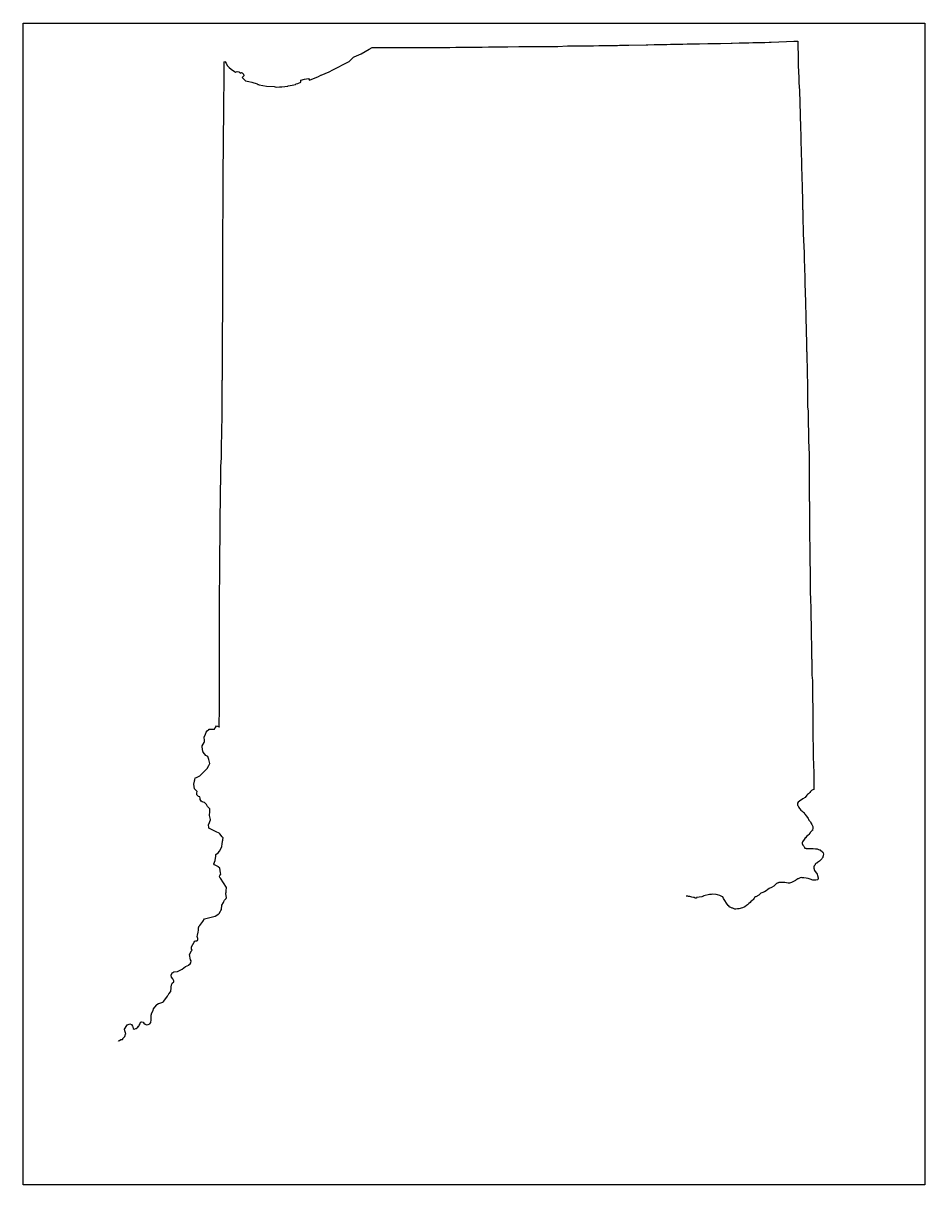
# Model space of a CAD drawing. Extents: x 0.1 to 8.4, y 0.1 to 10.8.
import ezdxf

# ---------------------------------------------------------------- set-up
doc = ezdxf.new("R2010")
doc.units = 0
doc.header["$MEASUREMENT"] = 0
doc.layers.add('STATE', color=7, linetype='CONTINUOUS')

# ---------------------------------------------------------------- blocks, each defined once
blk = doc.blocks.new('BLOCK_2')
at = {"layer": 'STATE'}
blk.add_lwpolyline([(0.093, 0.099), (0.093, 10.807), (8.405, 10.807), (8.405, 0.099), (0.093, 0.099)], dxfattribs=at)
at = {"layer": 'STATE', "color": 2}
blk.add_lwpolyline([(0.973, 1.422), (0.976, 1.429), (0.98, 1.429), (0.993, 1.439), (1.01, 1.439), (1.013, 1.442), (1.013, 1.446), (1.03, 1.466), (1.036, 1.486), (1.04, 1.489), (1.03, 1.519), (1.026, 1.532), (1.033, 1.542), (1.053, 1.572), (1.056, 1.572), (1.076, 1.582), (1.09, 1.576), (1.1, 1.562), (1.103, 1.556), (1.106, 1.539), (1.116, 1.532), (1.13, 1.539), (1.136, 1.539), (1.15, 1.552), (1.156, 1.562), (1.16, 1.562), (1.163, 1.569), (1.17, 1.582), (1.173, 1.599), (1.183, 1.602), (1.2, 1.599), (1.206, 1.589), (1.216, 1.579), (1.23, 1.572), (1.246, 1.576), (1.26, 1.582), (1.27, 1.596), (1.273, 1.619), (1.273, 1.622), (1.273, 1.662), (1.273, 1.666), (1.276, 1.669), (1.276, 1.676), (1.29, 1.709), (1.29, 1.712), (1.293, 1.719), (1.293, 1.722), (1.323, 1.756), (1.326, 1.759), (1.326, 1.762), (1.34, 1.769), (1.343, 1.769), (1.38, 1.782), (1.383, 1.782), (1.383, 1.786), (1.386, 1.789), (1.416, 1.829), (1.423, 1.839), (1.43, 1.849), (1.433, 1.852), (1.436, 1.859), (1.453, 1.882), (1.453, 1.896), (1.456, 1.902), (1.456, 1.916), (1.456, 1.919), (1.46, 1.942), (1.463, 1.949), (1.463, 1.952), (1.466, 1.956), (1.483, 1.969), (1.483, 1.979), (1.473, 1.996), (1.46, 2.012), (1.456, 2.029), (1.456, 2.032), (1.466, 2.052), (1.473, 2.056), (1.483, 2.062), (1.516, 2.066), (1.56, 2.086), (1.59, 2.112), (1.62, 2.122), (1.62, 2.126), (1.633, 2.136), (1.64, 2.146), (1.643, 2.162), (1.636, 2.172), (1.626, 2.222), (1.646, 2.256), (1.65, 2.262), (1.646, 2.272), (1.646, 2.292), (1.67, 2.336), (1.676, 2.346), (1.686, 2.349), (1.69, 2.349), (1.693, 2.349), (1.7, 2.352), (1.703, 2.359), (1.703, 2.369), (1.7, 2.379), (1.696, 2.389), (1.7, 2.399), (1.706, 2.426), (1.71, 2.446), (1.71, 2.466), (1.71, 2.469), (1.713, 2.476), (1.713, 2.479), (1.716, 2.482), (1.72, 2.489), (1.75, 2.526), (1.766, 2.549), (1.826, 2.566), (1.863, 2.576), (1.886, 2.589), (1.89, 2.592), (1.893, 2.592), (1.896, 2.596), (1.9, 2.599), (1.913, 2.622), (1.916, 2.626), (1.92, 2.636), (1.923, 2.676), (1.94, 2.702), (1.943, 2.709), (1.95, 2.722), (1.956, 2.729), (1.963, 2.739), (1.966, 2.746), (1.96, 2.782), (1.96, 2.786), (1.963, 2.796), (1.963, 2.809), (1.966, 2.839), (1.913, 2.926), (1.906, 2.933), (1.903, 2.943), (1.906, 2.949), (1.916, 2.963), (1.913, 2.973), (1.906, 3.019), (1.89, 3.029), (1.886, 3.033), (1.856, 3.049), (1.85, 3.059), (1.863, 3.089), (1.87, 3.129), (1.87, 3.143), (1.89, 3.159), (1.903, 3.173), (1.923, 3.213), (1.923, 3.219), (1.926, 3.239), (1.93, 3.266), (1.933, 3.276), (1.933, 3.283), (1.936, 3.296), (1.933, 3.299), (1.93, 3.303), (1.926, 3.306), (1.906, 3.333), (1.9, 3.339), (1.873, 3.353), (1.86, 3.359), (1.803, 3.386), (1.803, 3.389), (1.8, 3.419), (1.803, 3.423), (1.82, 3.463), (1.82, 3.466), (1.81, 3.503), (1.813, 3.539), (1.813, 3.563), (1.793, 3.586), (1.79, 3.593), (1.783, 3.603), (1.77, 3.616), (1.766, 3.623), (1.753, 3.626), (1.743, 3.629), (1.733, 3.636), (1.726, 3.649), (1.726, 3.659), (1.726, 3.663), (1.72, 3.676), (1.71, 3.679), (1.7, 3.686), (1.696, 3.686), (1.693, 3.693), (1.693, 3.703), (1.693, 3.713), (1.696, 3.723), (1.673, 3.749), (1.67, 3.769), (1.666, 3.793), (1.673, 3.819), (1.673, 3.823), (1.676, 3.833), (1.68, 3.849), (1.69, 3.853), (1.72, 3.869), (1.75, 3.896), (1.783, 3.929), (1.79, 3.936), (1.806, 3.963), (1.813, 3.983), (1.803, 4.019), (1.796, 4.046), (1.776, 4.056), (1.753, 4.086), (1.753, 4.089), (1.75, 4.093), (1.743, 4.136), (1.743, 4.146), (1.763, 4.176), (1.763, 4.179), (1.766, 4.183), (1.766, 4.186), (1.766, 4.189), (1.766, 4.193), (1.763, 4.226), (1.773, 4.253), (1.783, 4.276), (1.783, 4.279), (1.786, 4.283), (1.79, 4.283), (1.803, 4.296), (1.806, 4.299), (1.81, 4.299), (1.826, 4.299), (1.83, 4.299), (1.853, 4.299), (1.856, 4.299), (1.863, 4.313), (1.866, 4.313), (1.876, 4.329), (1.9, 4.319), (1.9, 4.316), (1.903, 4.503), (1.903, 4.546), (1.903, 4.549), (1.903, 4.553), (1.903, 4.579), (1.903, 4.626), (1.903, 4.633), (1.903, 4.653), (1.903, 4.676), (1.903, 4.689), (1.903, 4.699), (1.903, 4.766), (1.903, 4.783), (1.903, 4.803), (1.903, 4.829), (1.903, 4.833), (1.903, 4.879), (1.903, 4.916), (1.903, 4.989), (1.903, 5.066), (1.903, 5.093), (1.903, 5.139), (1.903, 5.216), (1.903, 5.256), (1.903, 5.313), (1.903, 5.349), (1.903, 5.443), (1.903, 5.483), (1.903, 5.503), (1.903, 5.519), (1.903, 5.553), (1.906, 5.706), (1.906, 5.779), (1.906, 5.873), (1.906, 5.876), (1.906, 5.896), (1.906, 5.936), (1.906, 5.946), (1.906, 5.953), (1.906, 5.976), (1.906, 5.979), (1.91, 6.006), (1.91, 6.009), (1.91, 6.039), (1.91, 6.043), (1.91, 6.163), (1.91, 6.28), (1.91, 6.316), (1.913, 6.356), (1.913, 6.383), (1.913, 6.386), (1.913, 6.396), (1.913, 6.453), (1.913, 6.47), (1.913, 6.51), (1.913, 6.516), (1.913, 6.53), (1.916, 6.57), (1.916, 6.613), (1.916, 6.623), (1.916, 6.66), (1.916, 6.663), (1.916, 6.72), (1.92, 6.8), (1.92, 6.87), (1.92, 6.916), (1.923, 7.02), (1.926, 7.213), (1.926, 7.246), (1.926, 7.25), (1.926, 7.286), (1.926, 7.4), (1.926, 7.403), (1.926, 7.476), (1.926, 7.513), (1.93, 7.523), (1.93, 7.59), (1.93, 7.64), (1.93, 7.7), (1.93, 7.803), (1.93, 7.926), (1.93, 7.96), (1.93, 7.986), (1.93, 8.03), (1.933, 8.07), (1.933, 8.133), (1.933, 8.223), (1.933, 8.23), (1.933, 8.256), (1.933, 8.296), (1.933, 8.3), (1.933, 8.333), (1.933, 8.336), (1.933, 8.363), (1.933, 8.366), (1.933, 8.38), (1.933, 8.446), (1.933, 8.466), (1.933, 8.566), (1.933, 8.61), (1.933, 8.636), (1.933, 8.673), (1.933, 8.826), (1.933, 8.836), (1.933, 8.853), (1.933, 8.923), (1.933, 8.97), (1.933, 8.996), (1.936, 9.01), (1.936, 9.023), (1.936, 9.026), (1.936, 9.033), (1.936, 9.04), (1.936, 9.07), (1.936, 9.086), (1.936, 9.113), (1.936, 9.153), (1.936, 9.24), (1.936, 9.266), (1.936, 9.343), (1.936, 9.383), (1.936, 9.497), (1.936, 9.503), (1.936, 9.507), (1.936, 9.513), (1.936, 9.517), (1.936, 9.533), (1.94, 9.577), (1.94, 9.59), (1.94, 9.593), (1.94, 9.597), (1.94, 9.607), (1.94, 9.623), (1.94, 9.667), (1.94, 9.74), (1.94, 9.76), (1.94, 9.787), (1.94, 9.83), (1.94, 9.833), (1.94, 9.843), (1.94, 9.853), (1.943, 9.88), (1.943, 9.893), (1.943, 9.9), (1.943, 9.903), (1.943, 9.91), (1.943, 9.93), (1.943, 9.967), (1.943, 9.98), (1.943, 9.983), (1.943, 9.987), (1.943, 9.993), (1.943, 10), (1.943, 10.01), (1.943, 10.013), (1.943, 10.02), (1.943, 10.027), (1.943, 10.03), (1.943, 10.033), (1.943, 10.05), (1.943, 10.053), (1.943, 10.057), (1.943, 10.06), (1.943, 10.073), (1.943, 10.09), (1.943, 10.093), (1.943, 10.107), (1.943, 10.11), (1.943, 10.117), (1.943, 10.12), (1.943, 10.123), (1.943, 10.133), (1.943, 10.143), (1.943, 10.147), (1.943, 10.153), (1.943, 10.157), (1.943, 10.163), (1.943, 10.17), (1.946, 10.183), (1.946, 10.187), (1.946, 10.19), (1.946, 10.193), (1.946, 10.203), (1.946, 10.207), (1.946, 10.217), (1.946, 10.227), (1.946, 10.233), (1.946, 10.247), (1.946, 10.253), (1.946, 10.257), (1.946, 10.283), (1.946, 10.297), (1.946, 10.303), (1.946, 10.313), (1.946, 10.32), (1.946, 10.323), (1.946, 10.363), (1.946, 10.387), (1.946, 10.393), (1.946, 10.407), (1.946, 10.417), (1.946, 10.423), (1.946, 10.433), (1.946, 10.44), (1.946, 10.443), (1.946, 10.447), (1.946, 10.45), (1.953, 10.453), (1.963, 10.437), (1.973, 10.417), (1.983, 10.407), (1.993, 10.4), (2.01, 10.383), (2.05, 10.357), (2.066, 10.363), (2.08, 10.36), (2.086, 10.357), (2.1, 10.347), (2.106, 10.353), (2.113, 10.35), (2.116, 10.347), (2.12, 10.34), (2.123, 10.337), (2.126, 10.323), (2.113, 10.307), (2.123, 10.293), (2.13, 10.287), (2.143, 10.277), (2.173, 10.27), (2.2, 10.263), (2.25, 10.247), (2.256, 10.243), (2.263, 10.243), (2.27, 10.24), (2.336, 10.227), (2.406, 10.223), (2.426, 10.217), (2.456, 10.22), (2.476, 10.22), (2.533, 10.227), (2.536, 10.23), (2.573, 10.237), (2.603, 10.243), (2.61, 10.247), (2.626, 10.25), (2.653, 10.263), (2.653, 10.283), (2.686, 10.29), (2.723, 10.297), (2.733, 10.283), (2.816, 10.317), (2.836, 10.327), (2.839, 10.327), (2.913, 10.36), (2.949, 10.377), (2.953, 10.38), (3.086, 10.447), (3.093, 10.45), (3.099, 10.453), (3.139, 10.493), (3.143, 10.497), (3.209, 10.523), (3.283, 10.567), (3.309, 10.583), (3.326, 10.583), (3.336, 10.583), (3.346, 10.583), (3.353, 10.583), (3.356, 10.583), (3.393, 10.583), (3.396, 10.583), (3.453, 10.583), (3.456, 10.583), (3.459, 10.583), (3.509, 10.583), (3.553, 10.583), (3.609, 10.583), (3.666, 10.583), (3.703, 10.583), (3.779, 10.583), (3.799, 10.583), (3.833, 10.583), (3.836, 10.583), (3.893, 10.583), (3.903, 10.583), (3.936, 10.583), (4.026, 10.583), (4.083, 10.587), (4.106, 10.587), (4.216, 10.587), (4.229, 10.587), (4.249, 10.587), (4.296, 10.587), (4.306, 10.587), (4.323, 10.587), (4.383, 10.59), (4.396, 10.59), (4.416, 10.59), (4.423, 10.59), (4.436, 10.59), (4.439, 10.59), (4.443, 10.59), (4.456, 10.59), (4.463, 10.59), (4.473, 10.59), (4.489, 10.59), (4.546, 10.59), (4.562, 10.59), (4.662, 10.593), (4.669, 10.593), (4.702, 10.593), (4.789, 10.593), (4.832, 10.593), (4.906, 10.593), (4.909, 10.593), (4.916, 10.593), (4.919, 10.593), (4.929, 10.593), (4.959, 10.593), (4.962, 10.593), (5.022, 10.593), (5.112, 10.597), (5.129, 10.597), (5.149, 10.597), (5.156, 10.597), (5.162, 10.597), (5.209, 10.597), (5.229, 10.597), (5.279, 10.597), (5.319, 10.597), (5.349, 10.597), (5.352, 10.597), (5.399, 10.6), (5.442, 10.6), (5.449, 10.6), (5.569, 10.6), (5.572, 10.6), (5.592, 10.603), (5.599, 10.603), (5.626, 10.603), (5.642, 10.603), (5.646, 10.603), (5.672, 10.603), (5.676, 10.603), (5.836, 10.607), (5.849, 10.607), (5.852, 10.607), (5.909, 10.61), (6.016, 10.61), (6.026, 10.61), (6.062, 10.613), (6.119, 10.613), (6.139, 10.613), (6.152, 10.613), (6.166, 10.613), (6.176, 10.613), (6.216, 10.617), (6.239, 10.617), (6.259, 10.617), (6.276, 10.617), (6.289, 10.617), (6.326, 10.617), (6.329, 10.617), (6.405, 10.62), (6.475, 10.62), (6.515, 10.62), (6.522, 10.62), (6.619, 10.623), (6.629, 10.623), (6.695, 10.627), (6.742, 10.627), (6.762, 10.627), (6.779, 10.627), (6.782, 10.627), (6.819, 10.63), (6.875, 10.63), (6.909, 10.63), (6.912, 10.63), (6.932, 10.63), (6.969, 10.633), (6.989, 10.633), (7.129, 10.637), (7.199, 10.64), (7.209, 10.64), (7.235, 10.64), (7.235, 10.597), (7.235, 10.58), (7.235, 10.57), (7.239, 10.537), (7.239, 10.503), (7.239, 10.49), (7.239, 10.473), (7.239, 10.457), (7.239, 10.417), (7.242, 10.36), (7.245, 10.307), (7.245, 10.273), (7.245, 10.267), (7.245, 10.257), (7.249, 10.187), (7.252, 10.073), (7.252, 10.043), (7.255, 9.997), (7.255, 9.967), (7.255, 9.933), (7.259, 9.873), (7.259, 9.82), (7.262, 9.797), (7.262, 9.773), (7.262, 9.733), (7.262, 9.727), (7.265, 9.62), (7.265, 9.59), (7.269, 9.547), (7.269, 9.51), (7.272, 9.37), (7.275, 9.32), (7.279, 9.146), (7.279, 9.116), (7.279, 9.093), (7.282, 9.083), (7.282, 9.066), (7.282, 9.03), (7.282, 9.003), (7.282, 8.98), (7.285, 8.916), (7.285, 8.896), (7.285, 8.866), (7.292, 8.69), (7.292, 8.636), (7.299, 8.463), (7.299, 8.41), (7.305, 8.236), (7.305, 8.216), (7.305, 8.183), (7.309, 8.146), (7.309, 8.103), (7.309, 8.073), (7.309, 8.056), (7.312, 8.01), (7.312, 7.996), (7.312, 7.96), (7.312, 7.933), (7.315, 7.893), (7.315, 7.863), (7.315, 7.856), (7.315, 7.82), (7.315, 7.783), (7.319, 7.773), (7.319, 7.743), (7.319, 7.73), (7.322, 7.616), (7.322, 7.553), (7.325, 7.503), (7.325, 7.44), (7.325, 7.39), (7.325, 7.37), (7.325, 7.326), (7.325, 7.3), (7.325, 7.28), (7.325, 7.276), (7.325, 7.27), (7.329, 7.23), (7.329, 7.15), (7.329, 7.136), (7.329, 7.13), (7.329, 7.113), (7.329, 7.1), (7.332, 7.056), (7.332, 6.983), (7.335, 6.873), (7.339, 6.853), (7.339, 6.763), (7.339, 6.65), (7.339, 6.646), (7.339, 6.616), (7.339, 6.613), (7.339, 6.61), (7.339, 6.593), (7.339, 6.59), (7.339, 6.586), (7.339, 6.583), (7.339, 6.58), (7.339, 6.566), (7.339, 6.563), (7.339, 6.536), (7.339, 6.533), (7.339, 6.403), (7.342, 6.396), (7.342, 6.346), (7.342, 6.306), (7.342, 6.193), (7.342, 6.156), (7.342, 6.116), (7.342, 6.08), (7.342, 6.053), (7.345, 5.999), (7.345, 5.996), (7.345, 5.876), (7.345, 5.863), (7.345, 5.849), (7.345, 5.813), (7.349, 5.786), (7.349, 5.783), (7.349, 5.736), (7.349, 5.686), (7.349, 5.679), (7.349, 5.676), (7.349, 5.659), (7.349, 5.633), (7.349, 5.626), (7.349, 5.619), (7.349, 5.616), (7.349, 5.609), (7.349, 5.583), (7.349, 5.576), (7.349, 5.546), (7.352, 5.513), (7.352, 5.509), (7.355, 5.399), (7.355, 5.356), (7.359, 5.236), (7.359, 5.206), (7.359, 5.173), (7.359, 5.166), (7.359, 5.136), (7.359, 5.129), (7.362, 5.103), (7.362, 5.016), (7.362, 5.013), (7.362, 4.959), (7.362, 4.956), (7.362, 4.946), (7.365, 4.943), (7.365, 4.939), (7.365, 4.936), (7.365, 4.933), (7.365, 4.893), (7.365, 4.823), (7.365, 4.796), (7.369, 4.749), (7.369, 4.713), (7.369, 4.709), (7.369, 4.593), (7.372, 4.486), (7.372, 4.376), (7.372, 4.273), (7.372, 4.259), (7.372, 4.186), (7.375, 4.173), (7.375, 4.169), (7.375, 4.166), (7.375, 4.163), (7.375, 4.153), (7.375, 4.149), (7.375, 4.136), (7.375, 4.133), (7.375, 4.129), (7.375, 4.123), (7.375, 4.119), (7.375, 4.113), (7.375, 4.103), (7.375, 4.066), (7.375, 4.059), (7.375, 4.049), (7.375, 4.039), (7.375, 4.036), (7.379, 3.979), (7.382, 3.886), (7.382, 3.879), (7.382, 3.856), (7.382, 3.846), (7.382, 3.813), (7.382, 3.803), (7.382, 3.799), (7.382, 3.779), (7.382, 3.759), (7.382, 3.743), (7.372, 3.739), (7.362, 3.733), (7.352, 3.723), (7.345, 3.716), (7.339, 3.709), (7.335, 3.706), (7.332, 3.703), (7.325, 3.696), (7.322, 3.693), (7.319, 3.689), (7.302, 3.669), (7.282, 3.656), (7.249, 3.636), (7.239, 3.626), (7.232, 3.616), (7.232, 3.613), (7.232, 3.606), (7.232, 3.599), (7.239, 3.593), (7.245, 3.576), (7.249, 3.569), (7.252, 3.566), (7.262, 3.553), (7.272, 3.546), (7.285, 3.533), (7.289, 3.533), (7.289, 3.529), (7.292, 3.529), (7.299, 3.516), (7.315, 3.496), (7.329, 3.476), (7.332, 3.469), (7.335, 3.459), (7.352, 3.446), (7.355, 3.436), (7.365, 3.419), (7.372, 3.403), (7.372, 3.399), (7.372, 3.389), (7.369, 3.366), (7.365, 3.366), (7.365, 3.363), (7.362, 3.359), (7.349, 3.346), (7.349, 3.343), (7.345, 3.339), (7.335, 3.329), (7.329, 3.323), (7.319, 3.313), (7.305, 3.296), (7.302, 3.296), (7.292, 3.283), (7.279, 3.259), (7.275, 3.253), (7.275, 3.246), (7.275, 3.239), (7.279, 3.239), (7.282, 3.229), (7.289, 3.219), (7.295, 3.209), (7.295, 3.206), (7.299, 3.203), (7.302, 3.203), (7.309, 3.203), (7.312, 3.199), (7.315, 3.199), (7.375, 3.199), (7.399, 3.196), (7.412, 3.196), (7.419, 3.193), (7.425, 3.189), (7.435, 3.186), (7.439, 3.186), (7.442, 3.186), (7.445, 3.183), (7.462, 3.169), (7.465, 3.163), (7.469, 3.163), (7.469, 3.159), (7.472, 3.146), (7.469, 3.133), (7.469, 3.129), (7.465, 3.126), (7.465, 3.116), (7.462, 3.113), (7.459, 3.109), (7.455, 3.103), (7.452, 3.099), (7.435, 3.083), (7.415, 3.069), (7.409, 3.063), (7.405, 3.063), (7.399, 3.056), (7.395, 3.053), (7.395, 3.049), (7.385, 3.039), (7.382, 3.029), (7.382, 3.026), (7.382, 3.016), (7.389, 2.996), (7.412, 2.963), (7.415, 2.949), (7.422, 2.929), (7.422, 2.926), (7.422, 2.923), (7.422, 2.919), (7.419, 2.916), (7.419, 2.913), (7.415, 2.909), (7.402, 2.906), (7.389, 2.906), (7.372, 2.906), (7.349, 2.916), (7.329, 2.923), (7.312, 2.926), (7.289, 2.929), (7.275, 2.929), (7.265, 2.933), (7.255, 2.929), (7.249, 2.926), (7.239, 2.919), (7.235, 2.919), (7.225, 2.913), (7.215, 2.906), (7.212, 2.903), (7.175, 2.886), (7.159, 2.879), (7.145, 2.879), (7.115, 2.886), (7.082, 2.886), (7.079, 2.886), (7.065, 2.886), (7.059, 2.886), (7.052, 2.883), (7.049, 2.879), (7.045, 2.879), (7.039, 2.876), (7.015, 2.853), (6.992, 2.839), (6.972, 2.829), (6.959, 2.822), (6.942, 2.809), (6.929, 2.799), (6.919, 2.796), (6.912, 2.793), (6.895, 2.786), (6.885, 2.779), (6.875, 2.769), (6.849, 2.752), (6.845, 2.752), (6.835, 2.746), (6.832, 2.742), (6.825, 2.732), (6.825, 2.729), (6.812, 2.716), (6.802, 2.709), (6.795, 2.702), (6.782, 2.692), (6.772, 2.679), (6.762, 2.672), (6.745, 2.662), (6.725, 2.652), (6.692, 2.642), (6.685, 2.642), (6.679, 2.642), (6.662, 2.639), (6.659, 2.639), (6.655, 2.639), (6.635, 2.649), (6.629, 2.649), (6.612, 2.659), (6.609, 2.659), (6.595, 2.672), (6.592, 2.672), (6.582, 2.686), (6.555, 2.729), (6.549, 2.739), (6.542, 2.752), (6.535, 2.756), (6.515, 2.766), (6.495, 2.772), (6.482, 2.776), (6.479, 2.776), (6.452, 2.779), (6.439, 2.776), (6.419, 2.776), (6.369, 2.762), (6.365, 2.759), (6.362, 2.759), (6.355, 2.756), (6.349, 2.752), (6.326, 2.749), (6.302, 2.746), (6.302, 2.742), (6.299, 2.742), (6.296, 2.742), (6.289, 2.742), (6.286, 2.742), (6.282, 2.746), (6.272, 2.746), (6.259, 2.749), (6.239, 2.756), (6.232, 2.756), (6.226, 2.756), (6.222, 2.759), (6.206, 2.759)], dxfattribs=at)

msp = doc.modelspace()

# ---------------------------------------------------------------- block references
at = {"layer": 'STATE'}
msp.add_blockref('BLOCK_2', (0, 0), dxfattribs=at)

doc.saveas('drawing.dxf')
